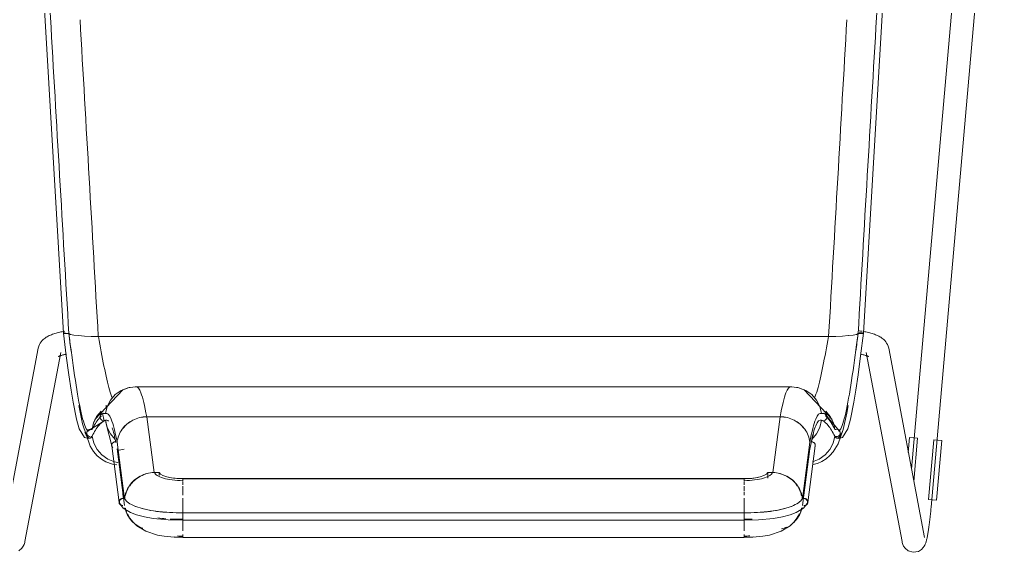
# Model space of a CAD drawing. Header units: millimetres. Extents: x 155927 to 326028, y -36033 to 97293.
# Drawn here: x 173198 to 173716, y 11463 to 11742 of the extents above; entities that cross this region are included whole.
import ezdxf

# ---------------------------------------------------------------- set-up
doc = ezdxf.new("R2010")
doc.units = ezdxf.units.MM
doc.header["$MEASUREMENT"] = 0
doc.layers.add('I-FURN', color=8, linetype='CONTINUOUS', lineweight=9)

msp = doc.modelspace()

# ---------------------------------------------------------------- linework, layer by layer
at = {"layer": 'I-FURN'}
for p, q in [((173703.88, 11930.92), (173666.58, 11506.42)), ((173676.88, 11486.55), (173715.83, 11929.87)), ((173221.16, 11577.84), (173201.88, 11909.75)), ((173641.4, 11577.84), (173660.68, 11909.75)), ((173219.23, 11578.34), (173219.89, 11578.49)), ((173219.89, 11578.49), (173220.57, 11578.62)), ((173220.57, 11578.62), (173221.27, 11578.75)), ((173221.27, 11578.75), (173221.97, 11578.86)), ((173639.87, 11578.97), (173639.15, 11579.07)), ((173640.59, 11578.86), (173639.87, 11578.97)), ((173641.99, 11578.62), (173641.29, 11578.75)), ((173642.67, 11578.49), (173641.99, 11578.62)), ((173643.33, 11578.34), (173642.67, 11578.49)), ((173209.03, 11572.66), (173209.51, 11573.35)), ((173209.51, 11573.35), (173210.02, 11573.95)), ((173210.02, 11573.95), (173210.55, 11574.47)), ((173210.55, 11574.47), (173211.08, 11574.92)), ((173211.08, 11574.92), (173211.61, 11575.32)), ((173211.61, 11575.32), (173212.14, 11575.68)), ((173212.14, 11575.68), (173212.68, 11576)), ((173212.68, 11576), (173213.22, 11576.29)), ((173213.22, 11576.29), (173213.77, 11576.57)), ((173213.77, 11576.57), (173214.33, 11576.82)), ((173214.33, 11576.82), (173214.9, 11577.05)), ((173214.9, 11577.05), (173215.48, 11577.27)), ((173215.48, 11577.27), (173216.08, 11577.48)), ((173216.08, 11577.48), (173216.68, 11577.67)), ((173216.68, 11577.67), (173217.3, 11577.86)), ((173217.3, 11577.86), (173217.93, 11578.03)), ((173217.93, 11578.03), (173218.57, 11578.19)), ((173218.57, 11578.19), (173219.23, 11578.34)), ((173221.16, 11577.84), (173221.22, 11577.89)), ((173221.23, 11577.89), (173221.17, 11577.84)), ((173221.17, 11577.84), (173222.72, 11565.98)), ((173221.7, 11577.99), (173221.41, 11577.94)), ((173221.41, 11577.94), (173221.7, 11577.99)), ((173221.43, 11577.73), (173221.73, 11577.69)), ((173221.73, 11577.69), (173221.43, 11577.73)), ((173222.08, 11578.02), (173221.7, 11577.99)), ((173221.7, 11577.99), (173222.08, 11578.02)), ((173221.73, 11577.69), (173222.12, 11577.66)), ((173222.11, 11577.66), (173221.73, 11577.69)), ((173222.57, 11577.64), (173222.11, 11577.66)), ((173222.12, 11577.66), (173222.57, 11577.64)), ((173222.57, 11577.64), (173223.06, 11577.63)), ((173223.06, 11577.63), (173222.57, 11577.64)), ((173223.06, 11577.63), (173223.56, 11577.63)), ((173223.56, 11577.63), (173223.06, 11577.63)), ((173223.56, 11577.63), (173224.03, 11577.65)), ((173224.03, 11577.65), (173223.56, 11577.63)), ((173224.93, 11577.25), (173224.03, 11577.65)), ((173224.03, 11577.65), (173224.93, 11577.25)), ((173226.67, 11576.88), (173224.93, 11577.25)), ((173224.93, 11577.25), (173226.68, 11576.88)), ((173229.14, 11576.57), (173226.68, 11576.88)), ((173226.68, 11576.88), (173229.17, 11576.57)), ((173232.23, 11576.33), (173229.17, 11576.57)), ((173229.17, 11576.57), (173232.28, 11576.33)), ((173235.75, 11576.18), (173232.27, 11576.33)), ((173232.28, 11576.33), (173235.81, 11576.18)), ((173239.5, 11576.12), (173235.81, 11576.18)), ((173235.81, 11576.18), (173239.58, 11576.12)), ((173239.58, 11576.12), (173622.98, 11576.12)), ((173622.98, 11576.12), (173239.58, 11576.12)), ((173622.98, 11576.12), (173626.75, 11576.18)), ((173626.75, 11576.18), (173623.06, 11576.12)), ((173626.75, 11576.18), (173630.28, 11576.33)), ((173630.29, 11576.33), (173626.81, 11576.18)), ((173630.28, 11576.33), (173633.39, 11576.57)), ((173633.39, 11576.57), (173630.33, 11576.33)), ((173633.39, 11576.57), (173635.88, 11576.88)), ((173635.88, 11576.88), (173633.42, 11576.57)), ((173635.88, 11576.88), (173637.63, 11577.25)), ((173637.63, 11577.25), (173635.89, 11576.88)), ((173638.53, 11577.65), (173637.63, 11577.25)), ((173637.63, 11577.25), (173638.53, 11577.65)), ((173638.53, 11577.65), (173639, 11577.63)), ((173639, 11577.63), (173638.53, 11577.65)), ((173639, 11577.63), (173639.5, 11577.63)), ((173639.5, 11577.63), (173639, 11577.63)), ((173639.54, 11578.05), (173639.04, 11578.05)), ((173639.04, 11578.05), (173639.54, 11578.05)), ((173639.5, 11577.63), (173639.99, 11577.64)), ((173639.99, 11577.64), (173639.5, 11577.63)), ((173640.03, 11578.04), (173639.54, 11578.05)), ((173639.54, 11578.05), (173640.03, 11578.04)), ((173641.39, 11577.84), (173639.84, 11565.98)), ((173639.99, 11577.64), (173640.44, 11577.66)), ((173640.45, 11577.66), (173639.99, 11577.64)), ((173640.48, 11578.02), (173640.03, 11578.04)), ((173640.03, 11578.04), (173640.48, 11578.02)), ((173640.44, 11577.66), (173640.83, 11577.69)), ((173640.83, 11577.69), (173640.45, 11577.66)), ((173640.86, 11577.99), (173640.48, 11578.02)), ((173640.48, 11578.02), (173640.86, 11577.99)), ((173640.83, 11577.69), (173641.13, 11577.73)), ((173641.13, 11577.73), (173640.83, 11577.69)), ((173641.15, 11577.94), (173640.86, 11577.99)), ((173640.86, 11577.99), (173641.15, 11577.94)), ((173641.13, 11577.73), (173641.32, 11577.78)), ((173641.33, 11577.78), (173641.13, 11577.73)), ((173641.33, 11577.89), (173641.15, 11577.94)), ((173641.15, 11577.94), (173641.34, 11577.89)), ((173641.32, 11577.78), (173641.39, 11577.84)), ((173641.39, 11577.84), (173641.33, 11577.89)), ((173641.4, 11577.84), (173641.33, 11577.78)), ((173641.34, 11577.89), (173641.4, 11577.84)), ((173643.99, 11578.19), (173643.33, 11578.34)), ((173644.63, 11578.03), (173643.99, 11578.19)), ((173645.26, 11577.86), (173644.63, 11578.03)), ((173645.88, 11577.67), (173645.26, 11577.86)), ((173646.48, 11577.48), (173645.88, 11577.67)), ((173647.08, 11577.27), (173646.48, 11577.48)), ((173647.66, 11577.05), (173647.08, 11577.27)), ((173648.23, 11576.82), (173647.66, 11577.05)), ((173648.79, 11576.57), (173648.23, 11576.82)), ((173649.34, 11576.29), (173648.79, 11576.57)), ((173649.88, 11576), (173649.34, 11576.29)), ((173650.42, 11575.68), (173649.88, 11576)), ((173650.95, 11575.32), (173650.42, 11575.68)), ((173651.48, 11574.92), (173650.95, 11575.32)), ((173652.01, 11574.47), (173651.48, 11574.92)), ((173652.54, 11573.95), (173652.01, 11574.47)), ((173653.05, 11573.35), (173652.54, 11573.95)), ((173653.53, 11572.66), (173653.05, 11573.35)), ((173207.97, 11569.99), (173189.16, 11470.7)), ((173207.97, 11569.99), (173208.23, 11570.98)), ((173208.23, 11570.98), (173208.59, 11571.87)), ((173208.59, 11571.87), (173209.03, 11572.66)), ((173653.97, 11571.87), (173653.53, 11572.66)), ((173654.33, 11570.98), (173653.97, 11571.87)), ((173654.59, 11569.99), (173654.33, 11570.98)), ((173673.4, 11470.7), (173654.59, 11569.99)), ((173200.95, 11468.47), (173219.76, 11567.76)), ((173218.54, 11565.53), (173218.57, 11565.54)), ((173218.57, 11565.54), (173218.64, 11565.59)), ((173218.64, 11565.59), (173218.73, 11565.63)), ((173218.73, 11565.63), (173218.88, 11565.71)), ((173218.88, 11565.71), (173219.07, 11565.8)), ((173219.07, 11565.8), (173219.31, 11565.89)), ((173219.31, 11565.89), (173219.57, 11565.99)), ((173219.57, 11565.99), (173219.88, 11566.1)), ((173219.88, 11566.1), (173220.21, 11566.21)), ((173220.21, 11566.21), (173220.58, 11566.31)), ((173220.58, 11566.31), (173220.97, 11566.42)), ((173220.97, 11566.42), (173221.4, 11566.53)), ((173221.4, 11566.53), (173221.84, 11566.63)), ((173221.84, 11566.63), (173222.31, 11566.73)), ((173222.31, 11566.73), (173222.8, 11566.83)), ((173222.72, 11565.98), (173224.07, 11556.05)), ((173639.84, 11565.98), (173638.49, 11556.05)), ((173640.25, 11566.73), (173639.76, 11566.83)), ((173640.72, 11566.63), (173640.25, 11566.73)), ((173641.16, 11566.53), (173640.72, 11566.63)), ((173641.59, 11566.42), (173641.16, 11566.53)), ((173641.98, 11566.31), (173641.59, 11566.42)), ((173642.35, 11566.21), (173641.98, 11566.31)), ((173642.68, 11566.1), (173642.35, 11566.21)), ((173642.99, 11565.99), (173642.68, 11566.1)), ((173642.8, 11567.76), (173661.61, 11468.47)), ((173643.25, 11565.89), (173642.99, 11565.99)), ((173643.49, 11565.8), (173643.25, 11565.89)), ((173643.68, 11565.71), (173643.49, 11565.8)), ((173643.83, 11565.63), (173643.68, 11565.71)), ((173643.92, 11565.59), (173643.83, 11565.63)), ((173643.99, 11565.54), (173643.92, 11565.59)), ((173644.02, 11565.53), (173643.99, 11565.54)), ((173224.07, 11556.05), (173225.26, 11548.03)), ((173638.49, 11556.05), (173637.3, 11548.03)), ((173225.26, 11548.03), (173226.29, 11541.72)), ((173237.71, 11532.5), (173252.31, 11548.2)), ((173251.53, 11547.78), (173248.39, 11545.61)), ((173248.39, 11545.6), (173251.53, 11547.77)), ((173251.21, 11547.6), (173255.68, 11549.33)), ((173255.1, 11549.15), (173251.53, 11547.78)), ((173251.53, 11547.77), (173255.1, 11549.14)), ((173252.31, 11548.2), (173254.24, 11548.9)), ((173255.1, 11549.14), (173258.89, 11549.62)), ((173258.89, 11549.62), (173255.1, 11549.15)), ((173255.68, 11549.33), (173259.43, 11549.77)), ((173258.89, 11549.62), (173603.67, 11549.62)), ((173603.67, 11549.62), (173258.89, 11549.62)), ((173298.33, 11549.77), (173259.43, 11549.77)), ((173603.13, 11549.77), (173298.33, 11549.77)), ((173606.88, 11549.33), (173603.13, 11549.77)), ((173603.67, 11549.62), (173607.46, 11549.14)), ((173607.46, 11549.15), (173603.67, 11549.62)), ((173611.35, 11547.6), (173606.88, 11549.33)), ((173611.03, 11547.78), (173607.46, 11549.15)), ((173607.46, 11549.14), (173611.03, 11547.77)), ((173610.25, 11548.2), (173608.32, 11548.9)), ((173624.85, 11532.5), (173610.25, 11548.2)), ((173614.17, 11545.61), (173611.03, 11547.78)), ((173611.03, 11547.77), (173614.17, 11545.6)), ((173637.3, 11548.03), (173636.27, 11541.72)), ((173245.88, 11542.74), (173244.13, 11539.34)), ((173244.13, 11539.34), (173245.89, 11542.73)), ((173248.39, 11545.61), (173245.88, 11542.74)), ((173245.89, 11542.73), (173248.39, 11545.6)), ((173616.68, 11542.74), (173614.17, 11545.61)), ((173614.17, 11545.6), (173616.67, 11542.73)), ((173616.67, 11542.73), (173618.43, 11539.34)), ((173618.43, 11539.34), (173616.68, 11542.74)), ((173226.29, 11541.72), (173228.09, 11532.7)), ((173229.27, 11539.92), (173231.17, 11530.26)), ((173244.13, 11539.34), (173243.24, 11535.63)), ((173619.32, 11535.63), (173618.43, 11539.34)), ((173632.55, 11535.86), (173633.29, 11539.92)), ((173636.27, 11541.72), (173634.47, 11532.7)), ((173228.09, 11532.7), (173229.5, 11527.7)), ((173233.6, 11526.31), (173242.99, 11532.02)), ((173238.65, 11534.18), (173237.01, 11530.85)), ((173237.02, 11530.85), (173238.66, 11534.17)), ((173241.05, 11537.01), (173238.65, 11534.18)), ((173238.66, 11534.18), (173241.05, 11537.01)), ((173240.46, 11534.37), (173240.39, 11533.87)), ((173240.39, 11533.87), (173240.46, 11533.38)), ((173240.4, 11533.87), (173240.46, 11534.36)), ((173240.46, 11533.38), (173240.4, 11533.87)), ((173240.46, 11534.36), (173240.65, 11534.83)), ((173240.65, 11534.83), (173240.46, 11534.37)), ((173240.65, 11532.92), (173240.46, 11533.38)), ((173240.46, 11533.38), (173240.65, 11532.92)), ((173240.65, 11534.83), (173240.95, 11535.23)), ((173240.94, 11535.23), (173240.65, 11534.83)), ((173240.95, 11532.52), (173240.65, 11532.92)), ((173240.65, 11532.92), (173240.94, 11532.52)), ((173241.33, 11535.54), (173240.94, 11535.23)), ((173240.94, 11532.52), (173241.33, 11532.2)), ((173240.95, 11535.23), (173241.33, 11535.54)), ((173241.33, 11532.21), (173240.95, 11532.52)), ((173241.78, 11535.75), (173241.33, 11535.54)), ((173241.33, 11535.54), (173241.78, 11535.74)), ((173241.78, 11532.01), (173241.33, 11532.21)), ((173241.33, 11532.2), (173241.78, 11532)), ((173241.42, 11535.6), (173244.3, 11535.64)), ((173241.72, 11535.73), (173242.56, 11531.84)), ((173241.78, 11535.74), (173242.27, 11535.83)), ((173242.27, 11535.83), (173241.78, 11535.75)), ((173242.27, 11531.92), (173241.78, 11532.01)), ((173241.78, 11532), (173242.27, 11531.92)), ((173242.27, 11535.83), (173242.77, 11535.79)), ((173242.77, 11535.79), (173242.27, 11535.83)), ((173242.77, 11531.96), (173242.27, 11531.92)), ((173242.27, 11531.92), (173242.77, 11531.96)), ((173242.77, 11535.79), (173243.24, 11535.63)), ((173243.24, 11535.63), (173242.77, 11535.79)), ((173243.24, 11532.12), (173242.77, 11531.96)), ((173242.77, 11531.96), (173243.24, 11532.12)), ((173243.24, 11532.12), (173244.13, 11528.41)), ((173243.59, 11530.27), (173243.27, 11532.14)), ((173257.61, 11532.23), (173254.49, 11530.15)), ((173261.15, 11533.54), (173257.61, 11532.23)), ((173264.92, 11534.02), (173261.15, 11533.54)), ((173268.78, 11504.74), (173264.92, 11534.02)), ((173264.92, 11534.02), (173597.64, 11534.02)), ((173597.64, 11534.02), (173264.92, 11534.02)), ((173597.64, 11534.02), (173593.78, 11504.74)), ((173601.41, 11533.54), (173597.64, 11534.02)), ((173604.95, 11532.23), (173601.41, 11533.54)), ((173608.07, 11530.15), (173604.95, 11532.23)), ((173621.14, 11535.6), (173618.26, 11535.64)), ((173618.43, 11528.41), (173619.32, 11532.12)), ((173619.32, 11535.63), (173619.79, 11535.79)), ((173619.79, 11535.79), (173619.32, 11535.63)), ((173619.79, 11531.96), (173619.32, 11532.12)), ((173619.32, 11532.12), (173619.79, 11531.96)), ((173620, 11531.84), (173619.57, 11532.02)), ((173619.79, 11535.79), (173620.29, 11535.83)), ((173620.29, 11535.83), (173619.79, 11535.79)), ((173620.29, 11531.92), (173619.79, 11531.96)), ((173619.79, 11531.96), (173620.29, 11531.92)), ((173620.29, 11535.83), (173620.78, 11535.74)), ((173620.78, 11535.75), (173620.29, 11535.83)), ((173620.78, 11532.01), (173620.29, 11531.92)), ((173620.29, 11531.92), (173620.78, 11532)), ((173621.23, 11535.54), (173620.78, 11535.75)), ((173620.78, 11535.74), (173621.23, 11535.54)), ((173621.23, 11532.21), (173620.78, 11532.01)), ((173620.78, 11532), (173621.23, 11532.2)), ((173628.96, 11526.31), (173620.84, 11535.73)), ((173621.23, 11535.54), (173621.61, 11535.23)), ((173621.62, 11535.23), (173621.23, 11535.54)), ((173621.61, 11532.52), (173621.23, 11532.21)), ((173621.23, 11532.2), (173621.62, 11532.52)), ((173621.51, 11537.01), (173623.9, 11534.17)), ((173623.91, 11534.18), (173621.51, 11537.01)), ((173621.61, 11535.23), (173621.91, 11534.83)), ((173621.91, 11532.92), (173621.61, 11532.52)), ((173621.91, 11534.83), (173621.62, 11535.23)), ((173621.62, 11532.52), (173621.91, 11532.92)), ((173621.91, 11534.83), (173622.1, 11534.36)), ((173622.1, 11534.37), (173621.91, 11534.83)), ((173622.1, 11533.38), (173621.91, 11532.92)), ((173621.91, 11532.92), (173622.1, 11533.38)), ((173622.17, 11533.87), (173622.1, 11534.37)), ((173622.1, 11534.36), (173622.16, 11533.87)), ((173622.16, 11533.87), (173622.1, 11533.38)), ((173622.1, 11533.38), (173622.17, 11533.87)), ((173623.9, 11534.17), (173625.54, 11530.85)), ((173625.55, 11530.85), (173623.91, 11534.18)), ((173630.66, 11527.34), (173632.55, 11535.86)), ((173634.47, 11532.7), (173633.06, 11527.7)), ((173229.5, 11527.7), (173232.27, 11523.07)), ((173231.17, 11530.26), (173235.16, 11518.55)), ((173233.93, 11526.8), (173233.64, 11526.4)), ((173233.65, 11526.4), (173233.94, 11526.8)), ((173234.31, 11527.12), (173233.93, 11526.8)), ((173233.94, 11526.8), (173234.31, 11527.12)), ((173234.31, 11527.12), (173234.76, 11527.33)), ((173234.76, 11527.33), (173234.31, 11527.12)), ((173234.76, 11527.33), (173235.25, 11527.42)), ((173235.25, 11527.42), (173234.76, 11527.33)), ((173235.25, 11527.42), (173235.75, 11527.39)), ((173235.75, 11527.39), (173235.25, 11527.42)), ((173235.75, 11527.39), (173236.23, 11527.24)), ((173236.23, 11527.24), (173235.75, 11527.39)), ((173236.23, 11527.24), (173237.02, 11530.85)), ((173237.01, 11530.85), (173236.23, 11527.24)), ((173246.56, 11518.66), (173243.59, 11530.27)), ((173244.13, 11528.41), (173245.88, 11525.01)), ((173254.49, 11530.15), (173252.01, 11527.41)), ((173610.55, 11527.41), (173608.07, 11530.15)), ((173616.68, 11525.01), (173618.43, 11528.41)), ((173625.54, 11530.85), (173626.33, 11527.24)), ((173626.33, 11527.24), (173625.55, 11530.85)), ((173626.33, 11527.24), (173626.81, 11527.39)), ((173626.81, 11527.39), (173626.33, 11527.24)), ((173626.81, 11527.39), (173627.31, 11527.42)), ((173627.31, 11527.42), (173626.81, 11527.39)), ((173627.31, 11527.42), (173627.8, 11527.33)), ((173627.8, 11527.33), (173627.31, 11527.42)), ((173627.8, 11527.33), (173628.25, 11527.12)), ((173628.25, 11527.12), (173627.8, 11527.33)), ((173627.99, 11519.71), (173630.66, 11527.34)), ((173628.25, 11527.12), (173628.62, 11526.8)), ((173628.63, 11526.8), (173628.25, 11527.12)), ((173628.62, 11526.8), (173628.91, 11526.4)), ((173628.92, 11526.4), (173628.63, 11526.8)), ((173633.06, 11527.7), (173630.29, 11523.07)), ((173232.27, 11523.07), (173234.46, 11522.53)), ((173233.46, 11525.94), (173233.4, 11525.45)), ((173233.4, 11525.45), (173233.47, 11524.97)), ((173233.41, 11525.45), (173233.46, 11525.94)), ((173233.48, 11524.97), (173233.41, 11525.45)), ((173233.46, 11525.94), (173233.65, 11526.4)), ((173233.64, 11526.4), (173233.46, 11525.94)), ((173233.47, 11524.97), (173233.67, 11524.52)), ((173233.67, 11524.52), (173233.48, 11524.97)), ((173233.97, 11524.12), (173233.67, 11524.52)), ((173233.67, 11524.52), (173233.97, 11524.12)), ((173234.36, 11523.82), (173233.97, 11524.12)), ((173233.97, 11524.12), (173234.36, 11523.81)), ((173234.82, 11523.62), (173234.36, 11523.82)), ((173234.36, 11523.81), (173234.81, 11523.62)), ((173234.46, 11522.53), (173235.37, 11522.83)), ((173234.81, 11523.62), (173235.31, 11523.54)), ((173235.31, 11523.55), (173234.82, 11523.62)), ((173236.28, 11523.75), (173235.81, 11523.59)), ((173235.81, 11523.59), (173236.28, 11523.75)), ((173236.43, 11522.8), (173236.28, 11523.75)), ((173236.28, 11523.75), (173237.18, 11520.12)), ((173245.88, 11525.01), (173248.39, 11522.14)), ((173614.41, 11522.61), (173613.04, 11516.32)), ((173614.17, 11522.14), (173616.68, 11525.01)), ((173615.17, 11525.04), (173614.41, 11522.61)), ((173625.38, 11520.12), (173626.28, 11523.75)), ((173626.28, 11523.75), (173626.13, 11522.8)), ((173626.75, 11523.59), (173626.28, 11523.75)), ((173626.28, 11523.75), (173626.75, 11523.59)), ((173627.25, 11523.55), (173626.75, 11523.59)), ((173626.75, 11523.59), (173627.25, 11523.54)), ((173628.1, 11522.53), (173627.19, 11522.83)), ((173627.74, 11523.62), (173627.25, 11523.55)), ((173627.25, 11523.54), (173627.75, 11523.62)), ((173628.2, 11523.82), (173627.74, 11523.62)), ((173627.75, 11523.62), (173628.2, 11523.81)), ((173630.29, 11523.07), (173628.1, 11522.53)), ((173628.59, 11524.12), (173628.2, 11523.82)), ((173628.2, 11523.81), (173628.59, 11524.12)), ((173628.89, 11524.52), (173628.59, 11524.12)), ((173628.59, 11524.12), (173628.89, 11524.52)), ((173628.81, 11526.58), (173628.93, 11526.37)), ((173629.08, 11524.97), (173628.89, 11524.52)), ((173628.89, 11524.52), (173629.09, 11524.97)), ((173628.91, 11526.4), (173629.1, 11525.94)), ((173629.1, 11525.94), (173628.92, 11526.4)), ((173629.15, 11525.45), (173629.08, 11524.97)), ((173629.09, 11524.97), (173629.16, 11525.45)), ((173629.1, 11525.94), (173629.15, 11525.45)), ((173629.16, 11525.45), (173629.1, 11525.94)), ((173665.55, 11523.05), (173664.85, 11515.16)), ((173665.55, 11523.05), (173667.59, 11522.87)), ((173667.59, 11522.87), (173669.65, 11522.69)), ((173667.79, 11500.08), (173669.78, 11522.68)), ((173678.22, 11521.94), (173675.46, 11490.53)), ((173678.35, 11521.93), (173680.41, 11521.75)), ((173682.46, 11521.57), (173679.7, 11490.16)), ((173680.41, 11521.75), (173682.46, 11521.57)), ((173235.16, 11518.55), (173236.98, 11515.72)), ((173237.18, 11520.12), (173238.92, 11516.8)), ((173238.92, 11516.8), (173241.4, 11513.98)), ((173246.6, 11519.44), (173246.53, 11518.97)), ((173246.53, 11518.97), (173246.6, 11518.5)), ((173250.4, 11488.96), (173246.55, 11518.74)), ((173246.79, 11519.88), (173246.6, 11519.44)), ((173246.6, 11518.5), (173246.79, 11518.06)), ((173247.08, 11520.26), (173246.79, 11519.88)), ((173246.79, 11518.06), (173247.08, 11517.68)), ((173247.47, 11520.57), (173247.08, 11520.26)), ((173247.92, 11520.76), (173247.47, 11520.57)), ((173248.41, 11520.84), (173247.92, 11520.76)), ((173248.91, 11520.8), (173248.41, 11520.84)), ((173249.38, 11520.64), (173253.22, 11490.94)), ((173253.24, 11487.4), (173249.4, 11517.1)), ((173249.52, 11516.32), (173253.01, 11517)), ((173613.16, 11517.1), (173609.32, 11487.4)), ((173613.18, 11520.64), (173609.34, 11490.94)), ((173616.01, 11518.74), (173612.16, 11488.96)), ((173614.15, 11520.84), (173613.65, 11520.8)), ((173614.64, 11520.76), (173614.15, 11520.84)), ((173615.09, 11520.57), (173614.64, 11520.76)), ((173615.48, 11520.26), (173615.09, 11520.57)), ((173615.77, 11519.88), (173615.48, 11520.26)), ((173615.96, 11519.44), (173615.77, 11519.88)), ((173615.77, 11518.06), (173615.96, 11518.5)), ((173616.03, 11518.97), (173615.96, 11519.44)), ((173615.96, 11518.5), (173616.03, 11518.97)), ((173621.16, 11513.98), (173623.64, 11516.8)), ((173623.64, 11516.8), (173625.38, 11520.12)), ((173625.49, 11515.6), (173627.99, 11519.71)), ((173236.98, 11515.72), (173238.97, 11513.48)), ((173238.97, 11513.48), (173241.14, 11511.7)), ((173241.14, 11511.7), (173243.41, 11510.36)), ((173241.4, 11513.98), (173244.49, 11511.8)), ((173244.49, 11511.8), (173248, 11510.4)), ((173614.56, 11510.4), (173618.07, 11511.8)), ((173618.07, 11511.8), (173621.16, 11513.98)), ((173619.57, 11510.57), (173621.77, 11511.95)), ((173621.77, 11511.95), (173623.75, 11513.63)), ((173623.75, 11513.63), (173625.49, 11515.6)), ((173243.41, 11510.36), (173247.01, 11509.06)), ((173247.01, 11509.06), (173249.28, 11508.77)), ((173249.75, 11510.04), (173248, 11510.41)), ((173248, 11510.4), (173249.74, 11510.03)), ((173614.7, 11508.89), (173617.21, 11509.55)), ((173617.21, 11509.55), (173619.57, 11510.57)), ((173271.5, 11504.81), (173268.78, 11504.74)), ((173271.5, 11504.81), (173271.5, 11503.15)), ((173272.14, 11503.95), (173271.5, 11504.81)), ((173273.49, 11503.16), (173272.14, 11503.95)), ((173275.47, 11502.49), (173273.49, 11503.16)), ((173277.97, 11501.98), (173275.47, 11502.49)), ((173280.82, 11501.66), (173277.97, 11501.98)), ((173283.85, 11501.55), (173280.82, 11501.66)), ((173578.71, 11501.55), (173283.85, 11501.55)), ((173283.85, 11501.49), (173578.71, 11501.49)), ((173581.74, 11501.66), (173578.71, 11501.55)), ((173584.59, 11501.98), (173581.74, 11501.66)), ((173587.09, 11502.49), (173584.59, 11501.98)), ((173589.07, 11503.16), (173587.09, 11502.49)), ((173590.42, 11503.95), (173589.07, 11503.16)), ((173591.06, 11504.81), (173590.42, 11503.95)), ((173591.06, 11501.8), (173591.06, 11504.81)), ((173593.78, 11504.74), (173591.06, 11504.81)), ((173283.85, 11498.23), (173283.85, 11499.97)), ((173283.85, 11495.18), (173283.85, 11497.64)), ((173578.71, 11499.97), (173578.71, 11498.23)), ((173578.71, 11497.64), (173578.71, 11495.18)), ((173252.47, 11493.37), (173252.79, 11490.93)), ((173283.85, 11495.14), (173283.85, 11494.94)), ((173283.85, 11492.82), (173283.85, 11494.95)), ((173283.85, 11487.63), (173283.85, 11491.19)), ((173578.71, 11494.66), (173578.71, 11492.82)), ((173578.71, 11491.19), (173578.71, 11487.63)), ((173610.09, 11493.37), (173609.47, 11488.59)), ((173677.65, 11490.34), (173675.59, 11490.52)), ((173250.76, 11488.46), (173252.65, 11486.08)), ((173252.65, 11486.08), (173256.48, 11483.78)), ((173259.18, 11486.92), (173262.62, 11485.82)), ((173262.62, 11485.82), (173267.05, 11484.86)), ((173283.85, 11487.44), (173283.85, 11483.62)), ((173283.85, 11483.62), (173283.85, 11487.44)), ((173578.71, 11483.62), (173578.71, 11487.44)), ((173578.71, 11487.44), (173578.71, 11483.62)), ((173596.54, 11485.05), (173600.04, 11485.85)), ((173600.04, 11485.85), (173602.86, 11486.73)), ((173602.86, 11486.73), (173603.38, 11486.92)), ((173609.91, 11486.08), (173606.08, 11483.78)), ((173611.8, 11488.46), (173609.91, 11486.08)), ((173676.73, 11484.89), (173676.8, 11485.64)), ((173676.8, 11485.64), (173676.87, 11486.39)), ((173676.87, 11486.39), (173676.88, 11486.55)), ((173679.7, 11490.16), (173677.65, 11490.34)), ((173254.78, 11482.97), (173256.12, 11480.7)), ((173256.12, 11480.7), (173257.79, 11478.63)), ((173256.48, 11483.78), (173259.65, 11482.58)), ((173259.65, 11482.58), (173263.69, 11481.5)), ((173263.69, 11481.5), (173268.41, 11480.64)), ((173267.05, 11484.86), (173271.07, 11484.26)), ((173268.41, 11480.64), (173276.29, 11479.84)), ((173271.07, 11484.26), (173277.63, 11483.73)), ((173277.63, 11483.73), (173283.85, 11483.65)), ((173578.71, 11483.65), (173283.85, 11483.65)), ((173283.85, 11479.69), (173283.85, 11483.54)), ((173283.85, 11483.54), (173283.85, 11483.32)), ((173283.85, 11483.32), (173283.85, 11482.99)), ((173283.85, 11482.99), (173283.85, 11482.57)), ((173283.85, 11482.57), (173283.85, 11482.1)), ((173283.85, 11482.1), (173283.85, 11481.6)), ((173283.85, 11481.6), (173283.85, 11481.1)), ((173283.85, 11481.1), (173283.85, 11480.65)), ((173283.85, 11480.65), (173283.85, 11480.26)), ((173283.85, 11480.26), (173283.85, 11479.96)), ((173578.71, 11483.65), (173585.12, 11483.74)), ((173578.71, 11483.65), (173578.71, 11479.69)), ((173578.71, 11483.54), (173578.71, 11483.65)), ((173578.71, 11483.32), (173578.71, 11483.54)), ((173578.71, 11482.99), (173578.71, 11483.32)), ((173578.71, 11482.57), (173578.71, 11482.99)), ((173578.71, 11482.1), (173578.71, 11482.57)), ((173578.71, 11481.6), (173578.71, 11482.1)), ((173578.71, 11481.1), (173578.71, 11481.6)), ((173578.71, 11480.65), (173578.71, 11481.1)), ((173578.71, 11480.26), (173578.71, 11480.65)), ((173578.71, 11479.96), (173578.71, 11480.26)), ((173585.12, 11483.74), (173591.1, 11484.22)), ((173594.15, 11480.64), (173586.27, 11479.84)), ((173591.1, 11484.22), (173596.54, 11485.05)), ((173598.87, 11481.5), (173594.15, 11480.64)), ((173602.91, 11482.58), (173598.87, 11481.5)), ((173606.08, 11483.78), (173602.91, 11482.58)), ((173606.44, 11480.7), (173604.77, 11478.63)), ((173607.78, 11482.97), (173606.44, 11480.7)), ((173676.19, 11479.77), (173676.27, 11480.48)), ((173676.27, 11480.48), (173676.35, 11481.2)), ((173676.35, 11481.2), (173676.43, 11481.93)), ((173676.43, 11481.93), (173676.51, 11482.66)), ((173676.51, 11482.66), (173676.58, 11483.4)), ((173676.58, 11483.4), (173676.66, 11484.14)), ((173676.66, 11484.14), (173676.73, 11484.89)), ((173257.79, 11478.63), (173259.76, 11476.8)), ((173259.76, 11476.8), (173264.48, 11473.93)), ((173276.29, 11479.84), (173283.85, 11479.69)), ((173283.85, 11479.96), (173283.85, 11479.76)), ((173283.85, 11479.93), (173283.85, 11476.91)), ((173283.85, 11476.92), (173283.85, 11479.93)), ((173283.85, 11479.76), (173283.85, 11479.69)), ((173283.85, 11479.69), (173578.71, 11479.69)), ((173283.85, 11474.17), (173283.85, 11476.75)), ((173578.71, 11479.76), (173578.71, 11479.96)), ((173578.71, 11476.91), (173578.71, 11479.93)), ((173578.71, 11479.93), (173578.71, 11476.92)), ((173586.27, 11479.84), (173578.71, 11479.69)), ((173578.71, 11479.69), (173578.71, 11479.76)), ((173578.71, 11476.75), (173578.71, 11474.17)), ((173602.8, 11476.8), (173598.08, 11473.93)), ((173604.77, 11478.63), (173602.8, 11476.8)), ((173675.48, 11474.54), (173675.57, 11475.14)), ((173675.57, 11475.14), (173675.66, 11475.76)), ((173675.66, 11475.76), (173675.75, 11476.4)), ((173675.75, 11476.4), (173675.84, 11477.05)), ((173675.84, 11477.05), (173675.93, 11477.71)), ((173675.93, 11477.71), (173676.02, 11478.39)), ((173676.02, 11478.39), (173676.1, 11479.07)), ((173676.1, 11479.07), (173676.19, 11479.77)), ((173264.48, 11473.93), (173270.63, 11471.9)), ((173270.63, 11471.9), (173274.13, 11471.25)), ((173274.13, 11471.25), (173279.34, 11470.73)), ((173279.34, 11470.73), (173283.85, 11470.65)), ((173283.85, 11470.67), (173283.85, 11472.14)), ((173283.85, 11470.82), (173283.85, 11470.65)), ((173283.85, 11470.65), (173578.71, 11470.65)), ((173578.71, 11472.14), (173578.71, 11470.67)), ((173578.71, 11470.65), (173578.71, 11470.82)), ((173583.22, 11470.73), (173578.71, 11470.65)), ((173588.43, 11471.25), (173583.22, 11470.73)), ((173591.93, 11471.9), (173588.43, 11471.25)), ((173598.08, 11473.93), (173591.93, 11471.9)), ((173674.53, 11469.48), (173674.63, 11469.91)), ((173674.63, 11469.91), (173674.73, 11470.35)), ((173674.73, 11470.35), (173674.83, 11470.81)), ((173674.83, 11470.81), (173674.92, 11471.29)), ((173674.92, 11471.29), (173675.02, 11471.79)), ((173675.02, 11471.79), (173675.11, 11472.3)), ((173675.11, 11472.3), (173675.2, 11472.83)), ((173675.2, 11472.83), (173675.3, 11473.39)), ((173675.3, 11473.39), (173675.39, 11473.95)), ((173675.39, 11473.95), (173675.48, 11474.54)), ((173197.81, 11463.71), (173199.39, 11465.03)), ((173199.39, 11465.03), (173200.14, 11466.11)), ((173200.14, 11466.11), (173200.51, 11466.91)), ((173200.51, 11466.91), (173200.72, 11467.53)), ((173200.72, 11467.53), (173200.86, 11468.05)), ((173200.86, 11468.05), (173200.95, 11468.47)), ((173661.7, 11468.05), (173661.61, 11468.47)), ((173661.84, 11467.53), (173661.7, 11468.05)), ((173662.05, 11466.91), (173661.84, 11467.53)), ((173662.42, 11466.11), (173662.05, 11466.91)), ((173663.17, 11465.03), (173662.42, 11466.11)), ((173664.75, 11463.71), (173663.17, 11465.03)), ((173671.91, 11464.4), (173672.77, 11465.31)), ((173672.77, 11465.31), (173673.25, 11466.01)), ((173673.25, 11466.01), (173673.55, 11466.57)), ((173673.55, 11466.57), (173673.77, 11467.05)), ((173673.77, 11467.05), (173673.94, 11467.47)), ((173673.94, 11467.47), (173674.08, 11467.88)), ((173674.08, 11467.88), (173674.2, 11468.27)), ((173674.2, 11468.27), (173674.32, 11468.67)), ((173674.32, 11468.67), (173674.43, 11469.07)), ((173674.43, 11469.07), (173674.53, 11469.48)), ((173664.75, 11463.71), (173667.5, 11462.87)), ((173667.5, 11462.87), (173670.26, 11463.36)), ((173670.26, 11463.36), (173671.91, 11464.4))]:
    msp.add_line(p, q, dxfattribs=at)
for centre, major_axis, ratio, start_param, end_param in [((173265.05, 11518.95), (15.78, 0), 0.955139, 1.579038, 2.545717), ((173597.51, 11518.95), (15.78, 0), 0.955139, 0.595876, 1.562553), ((173265.05, 11518.95), (15.78, 0), 0.955139, 2.545839, 2.787386), ((173597.51, 11518.95), (15.78, 0), 0.955139, 0.354206, 0.595753), ((173265.05, 11518.95), (15.78, 0), 0.955139, 2.787556, 3.029056), ((173597.51, 11518.95), (15.78, 0), 0.955139, 0.112537, 0.354036), ((173248.5, 11518.97), (1.96, 0), 0.955139, 1.359855, 3.903556), ((173614.06, 11518.97), (1.96, 0), 0.955139, 5.775592, 8.064923), ((173283.85, 11486.4), (0, 15.75), 0.000004, 0.290246, 0.472486), ((173578.71, 11486.4), (0, 15.75), 0.000004, 5.8107, 5.99294), ((173283.85, 11474.93), (12.4, 0), 0.287441, 4.492176, 4.712389), ((173578.71, 11474.93), (12.4, 0), 0.287441, 4.712389, 4.950404)]:
    msp.add_ellipse(centre, major_axis=major_axis, ratio=ratio, start_param=start_param, end_param=end_param, dxfattribs=at)
for points in [[(173204.71, 11909.65), (173207.93, 11854.24), (173214.37, 11743.48), (173220.81, 11632.89), (173224.03, 11577.65)], [(173657.85, 11909.65), (173654.63, 11854.24), (173648.19, 11743.48), (173641.75, 11632.89), (173638.53, 11577.65)], [(173239.5, 11576.12), (173236.31, 11631.48), (173233.11, 11686.9), (173229.92, 11742.36)], [(173632.65, 11742.36), (173629.45, 11686.9), (173626.25, 11631.48), (173623.06, 11576.12)], [(173225.23, 11568.28), (173224.84, 11571.38), (173224.44, 11574.51), (173224.05, 11577.64)], [(173637.35, 11568.48), (173637.74, 11571.51), (173638.13, 11574.58), (173638.51, 11577.64)], [(173259.43, 11549.77), (173259.25, 11549.77), (173259.07, 11549.72), (173258.89, 11549.62)], [(173603.67, 11549.62), (173603.49, 11549.72), (173603.31, 11549.77), (173603.13, 11549.77)], [(173243.8, 11538.69), (173243.74, 11539.15), (173243.68, 11539.62), (173243.63, 11540.09)], [(173249.38, 11520.64), (173248.35, 11526.15), (173246.31, 11534.21), (173244.26, 11536.18), (173243.24, 11535.63)], [(173244.87, 11531.7), (173244.33, 11532.27), (173243.78, 11532.41), (173243.24, 11532.12)], [(173613.18, 11520.64), (173614.21, 11526.15), (173616.25, 11534.21), (173618.3, 11536.18), (173619.32, 11535.63)], [(173248.75, 11520.43), (173248.09, 11523.56), (173247.43, 11526.48), (173246.77, 11528.2)], [(173268.78, 11504.74), (173267.49, 11504.7), (173264.99, 11504.34), (173261.39, 11502.93), (173258.24, 11500.74), (173255.71, 11497.9), (173253.95, 11494.56), (173253.37, 11492.18), (173253.22, 11490.94)], [(173283.85, 11500.43), (173281.96, 11500.46), (173278.22, 11500.72), (173273.43, 11501.68), (173270.1, 11503.07), (173269.16, 11504.17), (173269.03, 11504.73)], [(173275.48, 11502.44), (173277.53, 11501.9), (173280.25, 11501.61), (173283.02, 11501.52)], [(173593.53, 11504.73), (173593.27, 11503.62), (173589.89, 11501.45), (173582.49, 11500.48), (173578.71, 11500.43)], [(173579.54, 11501.5), (173582.32, 11501.56), (173585.47, 11501.83), (173587.08, 11502.44)], [(173609.34, 11490.94), (173609.19, 11492.18), (173608.61, 11494.56), (173606.85, 11497.9), (173604.32, 11500.74), (173601.17, 11502.93), (173597.57, 11504.34), (173595.07, 11504.7), (173593.78, 11504.74)], [(173254.47, 11494.94), (173254.69, 11495.46), (173254.93, 11495.97), (173255.2, 11496.46)], [(173607.36, 11496.45), (173607.63, 11495.96), (173607.83, 11495.45), (173607.99, 11494.92)], [(173259.01, 11486.98), (173257.55, 11487.55), (173255.09, 11488.82), (173253.78, 11490.22), (173253.42, 11490.95)], [(173253.68, 11492.46), (173253.84, 11493.16), (173254.05, 11493.86), (173254.3, 11494.54)], [(173609.14, 11490.95), (173608.78, 11490.22), (173607.47, 11488.82), (173603.77, 11486.92), (173598.7, 11485.39), (173592.56, 11484.28), (173585.7, 11483.65), (173581.05, 11483.58), (173578.71, 11483.62)], [(173608.25, 11494.53), (173608.51, 11493.85), (173608.68, 11493.16), (173608.82, 11492.45)], [(173609.6, 11491.1), (173609.69, 11491.11), (173609.85, 11491.13), (173610.02, 11491.13), (173610.1, 11491.13)], [(173254.31, 11484.06), (173254.05, 11484.72), (173253.89, 11485.39), (173253.74, 11486.08)], [(173608.85, 11485.99), (173608.7, 11485.33), (173608.5, 11484.69), (173608.26, 11484.05)], [(173275.05, 11480.47), (173273.57, 11480.58), (173272.12, 11480.72), (173270.7, 11480.9)], [(173283.85, 11480.22), (173281.63, 11480.18), (173279.43, 11480.22), (173277.25, 11480.33)], [(173582.97, 11480.24), (173581.56, 11480.2), (173580.14, 11480.2), (173578.71, 11480.22)], [(173598.31, 11475.1), (173599.27, 11475.36), (173600.2, 11475.7), (173601.09, 11476.13)], [(173283.85, 11470.74), (173282.28, 11470.74), (173280.77, 11470.81), (173279.34, 11470.95)], [(173583.68, 11470.96), (173582.09, 11470.81), (173580.42, 11470.74), (173578.71, 11470.74)]]:
    msp.add_open_spline(points, degree=3, dxfattribs=at)
for points, knots in [([(173234.4, 11526.36), (173233.99, 11526.55), (173232.57, 11528.15), (173230.13, 11536.45), (173227.08, 11554.89), (173225.05, 11570.1), (173224.03, 11577.65)], [0.1500589, 0.1500589, 0.1500589, 0.1500589, 0.25, 0.5, 0.75, 1, 1, 1, 1]), ([(173246.88, 11543.85), (173246.39, 11545), (173244.93, 11549.24), (173242.5, 11559.95), (173240.55, 11570.73), (173239.58, 11576.12)], [0.375, 0.375, 0.375, 0.375, 0.5, 0.75, 1, 1, 1, 1]), ([(173622.98, 11576.12), (173622.01, 11570.73), (173620.06, 11559.95), (173617.63, 11549.24), (173616.17, 11545), (173615.68, 11543.85)], [0, 0, 0, 0, 0.25, 0.5, 0.625, 0.625, 0.625, 0.625]), ([(173628.16, 11526.36), (173628.57, 11526.55), (173629.99, 11528.15), (173632.43, 11536.45), (173635.48, 11554.89), (173637.51, 11570.1), (173638.53, 11577.65)], [0.1500588, 0.1500588, 0.1500588, 0.1500588, 0.25, 0.5, 0.75, 1, 1, 1, 1]), ([(173264.92, 11534.02), (173263.92, 11539.75), (173262.09, 11547.39), (173260.25, 11549.77), (173259.43, 11549.77)], [0, 0, 0, 0, 0.5, 0.9107153, 0.9107153, 0.9107153, 0.9107153]), ([(173603.13, 11549.77), (173602.31, 11549.77), (173600.47, 11547.39), (173598.64, 11539.75), (173597.64, 11534.02)], [0.0892846, 0.0892846, 0.0892846, 0.0892846, 0.5, 1, 1, 1, 1]), ([(173241.11, 11534.37), (173240.65, 11533.97), (173239.02, 11532.3), (173237.4, 11529.65), (173236.23, 11527.24)], [0.3036932, 0.3036932, 0.3036932, 0.3036932, 0.5, 1, 1, 1, 1]), ([(173613.88, 11520.74), (173614.67, 11524.45), (173616.48, 11530.94), (173618.3, 11532.67), (173619.32, 11532.12)], [0.1122148, 0.1122148, 0.1122148, 0.1122148, 0.5, 1, 1, 1, 1]), ([(173621.45, 11534.37), (173621.91, 11533.97), (173623.54, 11532.3), (173625.16, 11529.65), (173626.33, 11527.24)], [0.303693, 0.303693, 0.303693, 0.303693, 0.5, 1, 1, 1, 1]), ([(173242.56, 11531.84), (173241.62, 11531.37), (173239.53, 11529.58), (173237.44, 11526.15), (173236.28, 11523.75)], [0.0974617, 0.0974617, 0.0974617, 0.0974617, 0.5, 1, 1, 1, 1]), ([(173620, 11531.84), (173620.94, 11531.37), (173623.03, 11529.58), (173625.12, 11526.15), (173626.28, 11523.75)], [0.0974621, 0.0974621, 0.0974621, 0.0974621, 0.5, 1, 1, 1, 1]), ([(173236.28, 11523.75), (173235.25, 11522.2), (173234, 11522.42), (173232.74, 11525.33), (173232.51, 11525.96)], [0, 0, 0, 0, 0.25, 0.3070827, 0.3070827, 0.3070827, 0.3070827]), ([(173626.28, 11523.75), (173627.31, 11522.2), (173628.59, 11522.43), (173629.87, 11525.45), (173630.13, 11526.17)], [0, 0, 0, 0, 0.25, 0.3133981, 0.3133981, 0.3133981, 0.3133981]), ([(173256.06, 11497.82), (173257.49, 11499.88), (173260.43, 11502.38), (173264.01, 11503.95), (173265.25, 11504.19)], [-0.6666667, -0.6666667, -0.6666667, -0.6666667, -0.3333333, -0.1666667, -0.1666667, -0.1666667, -0.1666667]), ([(173597.31, 11504.19), (173598.54, 11503.87), (173602.06, 11502.44), (173605.37, 11499.97), (173606.5, 11497.82)], [-0.8333333, -0.8333333, -0.8333333, -0.8333333, -0.6666667, -0.3333333, -0.3333333, -0.3333333, -0.3333333]), ([(173252.37, 11491.12), (173252.22, 11491.12), (173252, 11491.09), (173251.71, 11491.01), (173251.44, 11490.9), (173251.13, 11490.7), (173250.81, 11490.39), (173250.57, 11490.02), (173250.44, 11489.67), (173250.39, 11489.36), (173250.39, 11489.08), (173250.42, 11488.82), (173250.49, 11488.57), (173250.61, 11488.32), (173250.8, 11488.02), (173251.12, 11487.71), (173251.52, 11487.5), (173251.87, 11487.4), (173252.13, 11487.36), (173252.3, 11487.35), (173252.37, 11487.35)], [0.1111111, 0.1111111, 0.1111111, 0.1111111, 0.1666667, 0.1944444, 0.2222222, 0.2777778, 0.3333333, 0.3888889, 0.4444444, 0.4791667, 0.5138889, 0.5486111, 0.5833333, 0.6180556, 0.6527778, 0.7222222, 0.7916667, 0.8263889, 0.8611111, 0.8888889, 0.8888889, 0.8888889, 0.8888889]), ([(173252.46, 11487.37), (173252.29, 11487.38), (173252.01, 11487.42), (173251.62, 11487.56), (173251.21, 11487.82), (173250.75, 11488.34), (173250.5, 11489.2), (173250.73, 11489.99), (173251.12, 11490.52), (173251.51, 11490.84), (173251.81, 11490.98), (173251.97, 11491.03)], [-0.875, -0.875, -0.875, -0.875, -0.8125, -0.765625, -0.71875, -0.625, -0.5, -0.375, -0.3125, -0.25, -0.1875, -0.1875, -0.1875, -0.1875]), ([(173610.19, 11487.36), (173610.34, 11487.35), (173610.56, 11487.37), (173610.85, 11487.44), (173611.12, 11487.54), (173611.43, 11487.72), (173611.75, 11488.01), (173611.99, 11488.37), (173612.12, 11488.72), (173612.17, 11489.03), (173612.17, 11489.3), (173612.14, 11489.57), (173612.07, 11489.82), (173611.95, 11490.07), (173611.76, 11490.38), (173611.44, 11490.71), (173611.04, 11490.94), (173610.69, 11491.06), (173610.32, 11491.13), (173609.87, 11491.12), (173609.52, 11491.02), (173609.34, 11490.94)], [0.1111111, 0.1111111, 0.1111111, 0.1111111, 0.1666667, 0.1944444, 0.2222222, 0.2777778, 0.3333333, 0.3888889, 0.4444444, 0.4791667, 0.5138889, 0.5486111, 0.5833333, 0.6180556, 0.6527778, 0.7222222, 0.7916667, 0.8263889, 0.8611111, 0.9305556, 1, 1, 1, 1]), ([(173610.59, 11491.03), (173610.71, 11490.99), (173610.94, 11490.9), (173611.35, 11490.62), (173611.81, 11490.07), (173612.06, 11489.2), (173611.83, 11488.42), (173611.44, 11487.91), (173611.05, 11487.61), (173610.6, 11487.42), (173610.27, 11487.38), (173610.1, 11487.37)], [-0.8125, -0.8125, -0.8125, -0.8125, -0.765625, -0.71875, -0.625, -0.5, -0.375, -0.3125, -0.25, -0.1875, -0.125, -0.125, -0.125, -0.125]), ([(173253.45, 11486.19), (173253.61, 11485.46), (173254.17, 11483.58), (173255.72, 11480.75), (173257.4, 11478.92), (173258.35, 11478.14)], [0.0634811, 0.0634811, 0.0634811, 0.0634811, 0.1666667, 0.3333333, 0.5, 0.5, 0.5, 0.5]), ([(173283.85, 11483.62), (173281.51, 11483.58), (173276.85, 11483.65), (173270.01, 11484.28), (173263.9, 11485.37), (173260.68, 11486.38), (173259.19, 11486.92)], [0.0000052, 0.0000052, 0.0000052, 0.0000052, 0.1666667, 0.3333333, 0.5, 0.6602535, 0.6602535, 0.6602535, 0.6602535]), ([(173603.06, 11477.27), (173603.46, 11477.55), (173604.83, 11478.58), (173606.83, 11480.75), (173608.44, 11483.6), (173608.91, 11485.54), (173609.08, 11486.31)], [0.434972, 0.434972, 0.434972, 0.434972, 0.5, 0.6666667, 0.8333333, 0.9407177, 0.9407177, 0.9407177, 0.9407177]), ([(173259.15, 11477.52), (173259.88, 11476.99), (173261.13, 11476.28), (173262.46, 11475.65), (173262.97, 11475.45)], [0.5455526, 0.5455526, 0.5455526, 0.5455526, 0.6666667, 0.739481, 0.739481, 0.739481, 0.739481])]:
    msp.add_open_spline(points, degree=3, knots=knots, dxfattribs=at)

doc.saveas('drawing.dxf')
